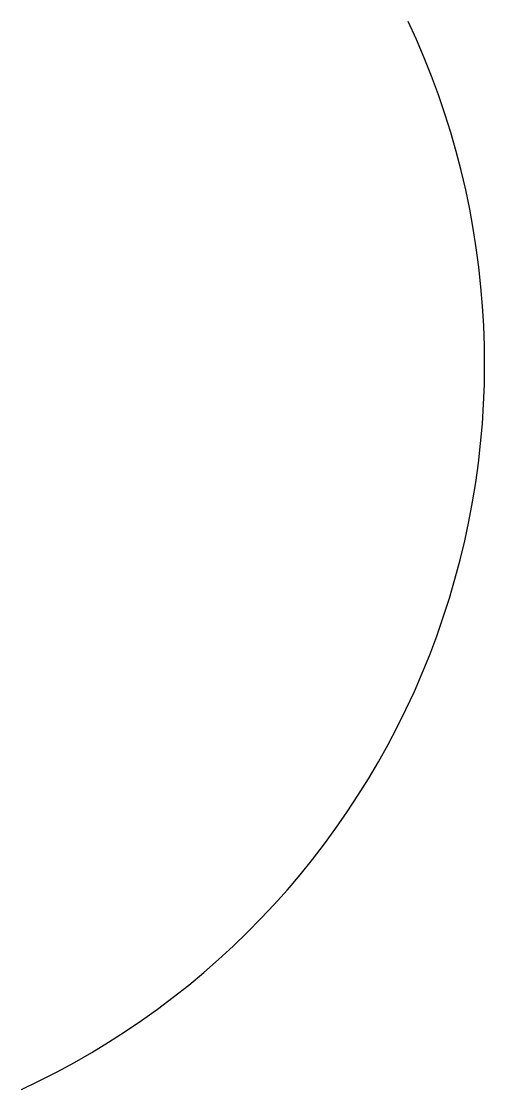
# Model space of a CAD drawing. Extents: x 14.48 to 16.36, y 32.69 to 37.02.
import ezdxf

# ---------------------------------------------------------------- set-up
doc = ezdxf.new("R2010")
doc.units = 0
doc.header["$LTSCALE"] = 5
doc.header["$MEASUREMENT"] = 0
doc.layers.add('Z0_TOPCOMP', color=6, linetype='Continuous')

msp = doc.modelspace()

# ---------------------------------------------------------------- linework, layer by layer
at = {"layer": 'Z0_TOPCOMP', "color": 6, "linetype": 'Continuous', "lineweight": 25}
msp.add_arc((13.1139, 35.6384), 3.25, -65.0963, 25.2548, dxfattribs=at)

doc.saveas('drawing.dxf')
